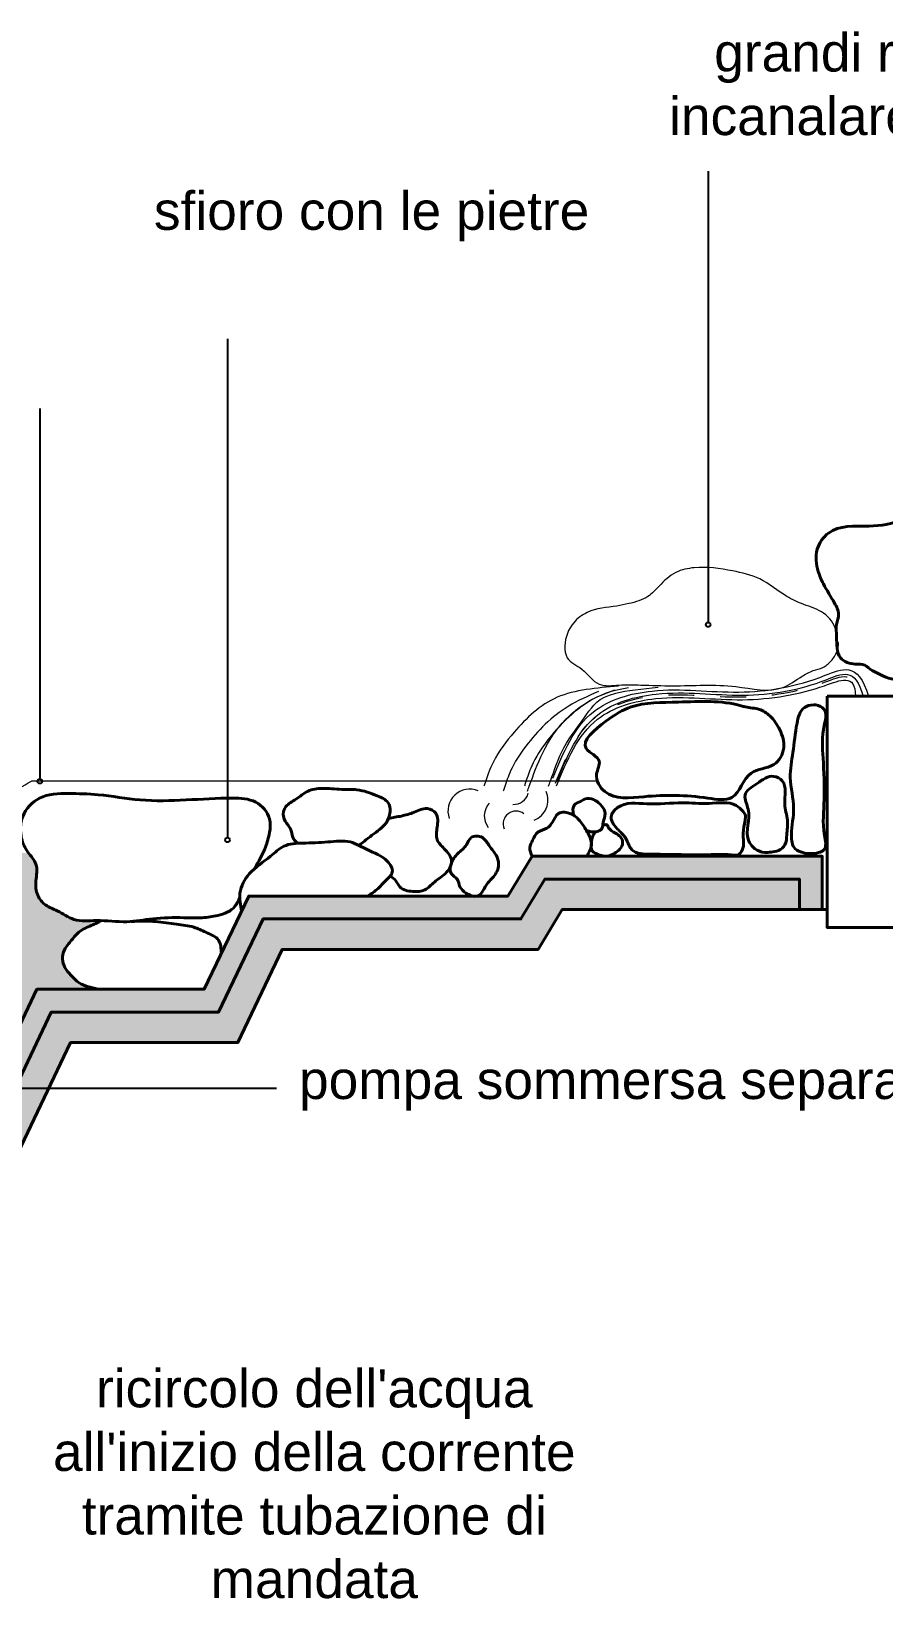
# Model space of a CAD drawing. Header units: millimetres. Extents: x 3441.7 to 3473.1, y 1370.7 to 1404.8.
# Drawn here: x 3464.08 to 3467.37, y 1375.35 to 1381.4 of the extents above; entities that cross this region are included whole.
import ezdxf

# ---------------------------------------------------------------- set-up
doc = ezdxf.new("R2010")
doc.units = ezdxf.units.MM
doc.linetypes.add('TRATTEGGIATA2', pattern=[9.524999999999999, 6.35, -3.175])
doc.layers.add('ACQUA - water hatch', color=7, linetype='Continuous', lineweight=0, true_color=0x0f87ff)
doc.layers.add('TRATTEGGI - hatch', color=7, linetype='Continuous', lineweight=5, true_color=0x8f8f8f)
doc.layers.add('MURATURA_section_wall', color=7, linetype='Continuous', lineweight=40)
doc.layers.add('PROIEZIONI_projections', color=145, linetype='Continuous', lineweight=13)
doc.layers.add('SCRITTE_txt', color=7, linetype='Continuous')
doc.styles.get("Standard").update_dxf_attribs({"font": 'arial.ttf'})

msp = doc.modelspace()

# ---------------------------------------------------------------- hatches: boundary and pattern name
at = {"layer": 'ACQUA - water hatch'}
h = msp.add_hatch(dxfattribs=at)
h.set_pattern_fill('LEGNO6', color=256, scale=0.259, angle=65, style=0, pattern_type=2)
h.set_pattern_definition([(173.4349, (3464.513884925854, 1369.798960925185), (-0.5789254907091911, -0.01581703487360836), [0.098283507, -0.720746236]), (204.3987, (3464.416245812215, 1369.810197805889), (-1.830417354365221, -0.8611113755209729), [0.047757269, -2.340104886]), (201.8476, (3464.482211757814, 1370.025203777948), (-4.928144378325502, -1.988591047344394), [0.1136062059999999, -5.566707201999993]), (174.9831, (3464.376765041229, 1369.982926427496), (-2.206244218994127, 0.1714640880771859), [0.06063034599999995, -2.970886953999996]), (155, (3464.551100689982, 1369.878770388912), (-0.3441918466333335, -0.1252755870516511), [0.05180000000000001, -0.2072]), (183.4429, (3464.504153946614, 1369.90066201487), (3.817745437098474, 0.2201784721872553), [0.1413865459999998, -6.927937645999993]), (149.2894, (3464.363022648784, 1369.892171150791), (2.003145042565715, -1.219857130453502), [0.05205848199999995, -2.550859401999996]), (194.8056, (3464.318265068011, 1369.918757451086), (1.611500914564124, 0.3916450016318331), [0.040457095, -1.982397655])])
edge = h.paths.add_edge_path()
edge.add_line((3464.1035652307, 1377.698994993106), (3464.345257397964, 1377.698994993106))
edge.add_spline(control_points=[(3464.345257397964, 1377.698994993106), (3464.317377498759, 1377.703858751855), (3464.274389046132, 1377.711358257539), (3464.235710555159, 1377.751222721526), (3464.21040855428, 1377.780210307855), (3464.199097453653, 1377.815631343345), (3464.208262400687, 1377.854930356214), (3464.235297084995, 1377.883983510698), (3464.262192857449, 1377.921201315614), (3464.306646277289, 1377.942008586271), (3464.338600471124, 1377.956522417069), (3464.353977397416, 1377.963506730538)], knot_values=[0, 0, 0, 0, 0.08191566672065172, 0.126307047678692, 0.1627722773053574, 0.1969506026130414, 0.2334560919788008, 0.2776395178043135, 0.3145765685383727, 0.3695206494029948, 0.4204862913306993, 0.4204862913306993, 0.4204862913306993, 0.4204862913306993], degree=3, periodic=0)
edge.add_spline(control_points=[(3464.353977397464, 1377.963506730536), (3464.347100202, 1377.963758580453), (3464.310859581677, 1377.964450022314), (3464.248226833743, 1377.956808135651), (3464.190371955797, 1378.001269913339), (3464.135918024385, 1378.019420556029), (3464.1002393854, 1378.061850632844), (3464.097640412462, 1378.119441305411), (3464.110591549459, 1378.180562548958), (3464.081779937976, 1378.210544106813), (3464.070996315384, 1378.225093278114)], knot_values=[1.368453868125464, 1.368453868125464, 1.368453868125464, 1.368453868125464, 1.388880096784077, 1.475583652392303, 1.548059634883341, 1.59769643951358, 1.646565041164673, 1.702418560143508, 1.766745763685874, 1.819496160951266, 1.819496160951266, 1.819496160951266, 1.819496160951266], degree=3, periodic=0)
edge.add_line((3464.070996315387, 1378.225093278111), (3446.141644263038, 1378.225093278111))
edge.add_spline(control_points=[(3446.141644263038, 1378.225093278111), (3446.156350006028, 1378.223193323505), (3446.183760385372, 1378.210715468751), (3446.199149589444, 1378.172030954443), (3446.220473001406, 1378.153547603694), (3446.226391075549, 1378.138562055514), (3446.22717658213, 1378.136061190398)], knot_values=[0.1491572302164628, 0.1491572302164628, 0.1491572302164628, 0.1491572302164628, 0.1917368187797757, 0.2308106926211288, 0.2686815385884932, 0.2760150458687833, 0.2760150458687833, 0.2760150458687833, 0.2760150458687833], degree=3, periodic=0)
edge.add_spline(control_points=[(3446.227176582129, 1378.136061190399), (3446.244198856125, 1378.135879289504), (3446.275936690504, 1378.135540137376), (3446.301174254234, 1378.116539868693), (3446.312875899929, 1378.107730206453)], knot_values=[0, 0, 0, 0, 0.04955111040272361, 0.09238747629656319, 0.09238747629656319, 0.09238747629656319, 0.09238747629656319], degree=3, periodic=0)
edge.add_spline(control_points=[(3446.312875899897, 1378.107730206434), (3446.313961172861, 1378.108408972618), (3446.327787677765, 1378.115968315318), (3446.363658129044, 1378.106673430252), (3446.397005538421, 1378.124717160943), (3446.405452661653, 1378.139862467321), (3446.410677006138, 1378.149229478513), (3446.429104797827, 1378.162161963886), (3446.459821399692, 1378.159272177202), (3446.489415143355, 1378.152799740887), (3446.512804708759, 1378.124571482842), (3446.517732065537, 1378.097007159253), (3446.518218783158, 1378.078854948344), (3446.518249441764, 1378.075107947608)], knot_values=[0.5068518645713459, 0.5068518645713459, 0.5068518645713459, 0.5068518645713459, 0.5107682582860704, 0.5555326009813886, 0.6075576696057663, 0.6075576696057663, 0.6075576696057663, 0.6397339351734801, 0.6660367413092563, 0.6989104473869636, 0.7272924146465912, 0.7698608947436312, 0.7809739838304255, 0.7809739838304255, 0.7809739838304255, 0.7809739838304255], degree=3, periodic=0)
edge.add_spline(control_points=[(3446.518249441764, 1378.075107947607), (3446.525254411664, 1378.085380783685), (3446.538719812417, 1378.10512788562), (3446.573759992732, 1378.124881713001), (3446.608189357994, 1378.120990594736), (3446.640357615666, 1378.125749663883), (3446.657681285251, 1378.11450075302), (3446.666084817979, 1378.107808113692), (3446.66754604509, 1378.106594808273)], knot_values=[0, 0, 0, 0, 0.03706024352659271, 0.07123956822771743, 0.1138993301941513, 0.138949494476922, 0.1658365239030878, 0.1716665219330188, 0.1716665219330188, 0.1716665219330188, 0.1716665219330188], degree=3, periodic=0)
edge.add_spline(control_points=[(3446.66754604509, 1378.106594808273), (3446.678752992734, 1378.107067984336), (3446.702267548879, 1378.108060808204), (3446.740472187407, 1378.113657018859), (3446.766113467549, 1378.104845173745), (3446.779882160983, 1378.100113444546)], knot_values=[0, 0, 0, 0, 0.03373821547138296, 0.07078994094627927, 0.1137589974643866, 0.1137589974643866, 0.1137589974643866, 0.1137589974643866], degree=3, periodic=0)
edge.add_spline(control_points=[(3446.779882160981, 1378.100113444544), (3446.788083319928, 1378.110269505565), (3446.821191997776, 1378.119503248799), (3446.86847671192, 1378.11526494057), (3446.926224990898, 1378.118263654216), (3446.989280894262, 1378.112318223725), (3447.047975345579, 1378.139310792662), (3447.088349984859, 1378.096566139581), (3447.079952895822, 1378.056410791169), (3447.063372664786, 1378.039045316739), (3447.057062765702, 1378.034695574026)], knot_values=[0.1587862444906355, 0.1587862444906355, 0.1587862444906355, 0.1587862444906355, 0.2016189296121274, 0.2422683159465356, 0.3076613880451065, 0.3713104702311976, 0.4353267231023922, 0.4740692455087386, 0.5205193891892171, 0.5432386914124422, 0.5432386914124422, 0.5432386914124422, 0.5432386914124422], degree=3, periodic=0)
edge.add_spline(control_points=[(3447.057062765702, 1378.034695574026), (3447.070640915019, 1378.041428994693), (3447.104150908708, 1378.041153619889), (3447.133813398079, 1378.037399047707), (3447.148747707722, 1378.035930539891), (3447.15603595738, 1378.035213877933), (3447.169193209405, 1378.033055435223), (3447.184024736014, 1378.026077291995), (3447.187787150036, 1378.021084011733)], knot_values=[0.5074613319551999, 0.5074613319555229, 0.5074613319555229, 0.5074613319555229, 0.554659867645506, 0.5996788756030329, 0.5996788756030329, 0.5996788756030329, 0.6216490755785795, 0.6415850695595218, 0.6415850695595218, 0.6415850695595218, 0.6415850695595218], degree=3, periodic=0)
edge.add_spline(control_points=[(3447.187787150036, 1378.021084011733), (3447.191717784796, 1378.036912880284), (3447.199384805331, 1378.067788366721), (3447.246912367873, 1378.077983074424), (3447.264923769724, 1378.117542473465), (3447.308527397086, 1378.127055160897), (3447.348726913248, 1378.108566221975), (3447.357096662158, 1378.060785376991), (3447.400513269878, 1378.064584553553), (3447.416930489735, 1378.040690663004), (3447.41903054407, 1378.030662482202)], knot_values=[0, 0, 0, 0, 0.04514712132145816, 0.08806310618779949, 0.12743175046976, 0.1641532991082638, 0.2097652901506823, 0.2450042607520515, 0.2860507946447122, 0.315938140523901, 0.315938140523901, 0.315938140523901, 0.315938140523901], degree=3, periodic=0)
edge.add_spline(control_points=[(3447.419030544107, 1378.030662482203), (3447.418382612297, 1378.039815757367), (3447.429703928159, 1378.061211555378), (3447.463046107945, 1378.071646221899), (3447.500642301842, 1378.076680304012), (3447.537376875221, 1378.073762432959), (3447.568251012903, 1378.06538196711), (3447.577485973884, 1378.05025743376), (3447.579171396077, 1378.044779015681)], knot_values=[0.08350715880910337, 0.08350715907139207, 0.08350715907139207, 0.08350715907139207, 0.1109207594159517, 0.1459303760757976, 0.1842108513413848, 0.2246323146164233, 0.2574188134069041, 0.2740681419955799, 0.2740681419955799, 0.2740681419955799, 0.2740681419955799], degree=3, periodic=0)
edge.add_spline(control_points=[(3447.579171396077, 1378.044779015681), (3447.589041544373, 1378.05455805282), (3447.610223727186, 1378.075544703293), (3447.656728662207, 1378.07134337561), (3447.698753223924, 1378.073225288779), (3447.737590144263, 1378.070522653064), (3447.765003590252, 1378.051490252862), (3447.776699009897, 1378.027450632441), (3447.778251508744, 1378.006584526679), (3447.781155932872, 1377.995458495886), (3447.782110321565, 1377.990706964785)], knot_values=[0, 0, 0, 0, 0.03982514669739768, 0.0854681725755701, 0.1301231618767528, 0.169230952150118, 0.1987709166433113, 0.2256341021559757, 0.2465099259555184, 0.2607908683478631, 0.2607908683478631, 0.2607908683478631, 0.2607908683478631], degree=3, periodic=0)
edge.add_spline(control_points=[(3447.782110321593, 1377.990706964647), (3447.783412762651, 1378.002951205214), (3447.785536579826, 1378.022917197738), (3447.781840766705, 1378.053614454208), (3447.805108847188, 1378.068857383656), (3447.82610786415, 1378.067606455774), (3447.846897110436, 1378.06630268282), (3447.867659506377, 1378.0679659431), (3447.893138962564, 1378.062351601486), (3447.902965592009, 1378.03769318077), (3447.897436059276, 1378.015464658515), (3447.900534332712, 1378.000804969311), (3447.901687719392, 1377.993371803423)], knot_values=[0, 0, 0, 0, 0.03761493745881858, 0.06133655705487188, 0.08498596857182084, 0.1086812520923128, 0.1242425709498346, 0.1472231143047605, 0.1722301528789656, 0.1952034106379498, 0.2175284670385154, 0.2397514294251932, 0.2397514294251932, 0.2397514294251932, 0.2397514294251932], degree=3, periodic=0)
edge.add_spline(control_points=[(3447.901687719392, 1377.993371803423), (3447.90961910721, 1377.993286711748), (3447.923370267895, 1377.9931391828), (3447.942437899701, 1377.992475884769), (3447.952964346806, 1377.989139649473), (3447.957908503959, 1377.987572656218)], knot_values=[0, 0, 0, 0, 0.02383617874787154, 0.04132632668400096, 0.0568171092793668, 0.0568171092793668, 0.0568171092793668, 0.0568171092793668], degree=3, periodic=0)
edge.add_spline(control_points=[(3447.957908503959, 1377.987572656218), (3447.958660157296, 1377.990347704697), (3447.963663731089, 1378.001041582895), (3447.989793662228, 1378.006956986824), (3448.018489136269, 1378.035549440616), (3448.046572051431, 1378.007517744412), (3448.056905512065, 1377.992823215699), (3448.063122804878, 1377.986521269416), (3448.067016838955, 1377.982574214916), (3448.073907287187, 1377.976219943665), (3448.083532441198, 1377.964850301616), (3448.092764949699, 1377.953956793619), (3448.094542818905, 1377.943724168471), (3448.094449308054, 1377.939142339469)], knot_values=[0.3636793522875038, 0.3636793522875038, 0.3636793522875038, 0.3636793522875038, 0.3719812314553416, 0.3978489951622795, 0.4390112651405782, 0.4695965038655843, 0.4961544275769177, 0.4961544275769177, 0.4961544275769177, 0.5127882685529127, 0.5241537960132843, 0.541057265970631, 0.5544542277596443, 0.5544542277596443, 0.5544542277596443, 0.5544542277596443], degree=3, periodic=0)
edge.add_spline(control_points=[(3448.094449308054, 1377.939142339469), (3448.102205102461, 1377.952679259125), (3448.114771488193, 1377.974612557647), (3448.140320983973, 1377.998987953612), (3448.162472874598, 1378.03317449648), (3448.220245311746, 1378.026629832062), (3448.236530626916, 1377.975901968601), (3448.296420545144, 1377.981520281053), (3448.285920878719, 1377.93533313471), (3448.275888490642, 1377.914113287963), (3448.271455994811, 1377.900360823643), (3448.270482987349, 1377.896608435801)], knot_values=[0, 0, 0, 0, 0.04638252969131886, 0.07515165161547666, 0.1061590853664096, 0.1632181903793007, 0.2011396371541987, 0.2505972333618359, 0.2805989523278319, 0.3137519634740165, 0.3253805548618506, 0.3253805548618506, 0.3253805548618506, 0.3253805548618506], degree=3, periodic=0)
edge.add_spline(control_points=[(3448.270482987349, 1377.896608435802), (3448.307846185764, 1377.90143583645), (3448.376526520063, 1377.910309474263), (3448.469418997723, 1377.906254949317), (3448.545069164358, 1377.909725807108), (3448.586154957852, 1377.875692868545), (3448.61707430319, 1377.855015404285), (3448.647698221587, 1377.835914637364), (3448.654417828559, 1377.803529255428), (3448.66234486454, 1377.769088518851), (3448.633972362472, 1377.757826889959), (3448.618259676314, 1377.754019194368), (3448.610843460024, 1377.752662186414)], knot_values=[0, 0, 0, 0, 0.1123439868804277, 0.2065086208578416, 0.2832618596848941, 0.3263627420925316, 0.3607627176559084, 0.3978757928276654, 0.426211575997982, 0.460557412770207, 0.4846534169453784, 0.5066848953166988, 0.5066848953166988, 0.5066848953166988, 0.5066848953166988], degree=3, periodic=0)
edge.add_spline(control_points=[(3448.610843460022, 1377.752662186414), (3448.622642925574, 1377.74881964112), (3448.649433992877, 1377.740095018031), (3448.678864413811, 1377.703276029131), (3448.663454279257, 1377.666848144633), (3448.647650616721, 1377.640925057561), (3448.621757715704, 1377.621820075144), (3448.60117423934, 1377.618420816847), (3448.590036833034, 1377.617704793338)], knot_values=[0, 0, 0, 0, 0.03746045335460374, 0.0850551681801879, 0.1176862151483392, 0.1474328359292617, 0.1769823427039429, 0.2100069293947573, 0.2100069293947573, 0.2100069293947573, 0.2100069293947573], degree=3, periodic=0)
edge.add_spline(control_points=[(3448.590036833034, 1377.617704793338), (3448.612562092582, 1377.618740791126), (3448.656934142815, 1377.620042524144), (3448.719901422518, 1377.609140870725), (3448.764492736947, 1377.570122685156), (3448.808596488202, 1377.55062714363), (3448.824061736876, 1377.499238413458), (3448.784045672429, 1377.482160090292), (3448.768147623106, 1377.447799211945), (3448.74864582969, 1377.440440253203), (3448.738533209082, 1377.438743288288)], knot_values=[0.4672532768478392, 0.4672532768478392, 0.4672532768478392, 0.4672532768478392, 0.5350515438725579, 0.6016159701975481, 0.6510086351267335, 0.710131317482028, 0.7424513421142702, 0.782565510036672, 0.8181972747220766, 0.84892122235106, 0.84892122235106, 0.84892122235106, 0.84892122235106], degree=3, periodic=0)
edge.add_spline(control_points=[(3448.738533209066, 1377.438743288285), (3448.753706006969, 1377.438691561531), (3448.783043041256, 1377.438591546386), (3448.822801395514, 1377.43427999748), (3448.858432724469, 1377.431606888446), (3448.887584720985, 1377.412861741843), (3448.914410365707, 1377.392961272002), (3448.938652800496, 1377.363751345647), (3448.936200701903, 1377.325642187298), (3448.92081259875, 1377.293713215168), (3448.878816507627, 1377.260271797413), (3448.818140445088, 1377.262079969639), (3448.751064738476, 1377.261625105185), (3448.717577166728, 1377.242200394224), (3448.697333157095, 1377.23692332494), (3448.696269509405, 1377.236661902941)], knot_values=[0.3708013152618231, 0.3708013152618231, 0.3708013152618231, 0.3708013152618231, 0.4162253399863266, 0.4586299530188421, 0.4914384542418569, 0.5212075954054657, 0.5602242005729507, 0.5931242510103215, 0.6290502795884924, 0.6672154220780222, 0.6972498267505045, 0.7844632282044022, 0.8385891740546005, 0.8960336575619856, 0.8992006334897037, 0.8992006334897037, 0.8992006334897037, 0.8992006334897037], degree=3, periodic=0)
edge.add_spline(control_points=[(3448.852812950291, 1377.262857424671), (3448.871698799768, 1377.264558416547), (3448.901974448554, 1377.267285253521), (3448.948392692391, 1377.262118620524), (3448.994959157044, 1377.246662778063), (3449.025998359486, 1377.201449250527), (3449.058011476323, 1377.170468414602), (3449.06399125476, 1377.126332314695), (3449.027083476206, 1377.117321821841), (3449.005118472061, 1377.080986490782), (3448.945611121187, 1377.089224195102), (3448.890374361853, 1377.087284236487), (3448.848455800402, 1377.081905137544), (3448.830209170631, 1377.080126983116)], knot_values=[0.3274637136894326, 0.3274637136894326, 0.3274637136894326, 0.3274637136894326, 0.3840930684749836, 0.4182454631946848, 0.467775544656283, 0.5249727873582547, 0.5758998938217921, 0.6058252565738982, 0.6313329378281531, 0.6738884473272998, 0.7209097186996059, 0.7918059325047464, 0.8461868597876531, 0.8461868597876531, 0.8461868597876531, 0.8461868597876531], degree=3, periodic=0)
edge.add_line((3448.830209170631, 1377.080126983116), (3453.011345002493, 1377.080126983116))
edge.add_line((3453.011345002493, 1377.080126983116), (3457.799639759773, 1375.750417540757))
edge.add_line((3457.799639759773, 1375.750417540757), (3462.689567783074, 1375.750417540757))
edge.add_line((3462.689567783074, 1375.750417540757), (3463.092525804719, 1376.773146109985))
edge.add_line((3463.092525804719, 1376.773146109985), (3462.730453264779, 1376.773146109985))
edge.add_line((3462.730453264779, 1376.773146109985), (3462.730453264779, 1376.949831987735))
edge.add_line((3462.730453264779, 1376.949831987735), (3463.162140552847, 1376.949831987735))
edge.add_line((3463.162140552847, 1376.949831987735), (3463.288957800674, 1377.271700806464))
edge.add_line((3463.288957800675, 1377.271700806464), (3463.899875508842, 1377.271700806464))
edge.add_line((3463.899875508841, 1377.271700806464), (3464.1035652307, 1377.698994993106))
edge = h.paths.add_edge_path(flags=16)
edge.add_spline(control_points=[(3462.89782706401, 1377.580576692983), (3462.89389183754, 1377.576821631417), (3462.887354219198, 1377.570583322251), (3462.875649662323, 1377.566996332882), (3462.866032779395, 1377.569921327862), (3462.860015491875, 1377.579647546167), (3462.861464225629, 1377.590956367541), (3462.868263079056, 1377.600800797782), (3462.876276752222, 1377.61366905705), (3462.889122363545, 1377.628055283658), (3462.905946529274, 1377.643840103226), (3462.929608234581, 1377.656031920143), (3462.960534464226, 1377.659329195573), (3462.994279141119, 1377.656299281397), (3463.025895535714, 1377.637603906342), (3463.044394932964, 1377.605885058373), (3463.05370027978, 1377.569231995828), (3463.05536030791, 1377.536307416412), (3463.05926458309, 1377.50361962705), (3463.084338963612, 1377.486494578382), (3463.111575423903, 1377.483831749063), (3463.136601195167, 1377.495176172304), (3463.156345411564, 1377.517850439405), (3463.171045891853, 1377.550907006675), (3463.19560306219, 1377.583297399195), (3463.231138758273, 1377.610012517529), (3463.259981551826, 1377.60995694709), (3463.274457299554, 1377.609929057154)], knot_values=[0, 0, 0, 0, 0.01615373414405004, 0.02683630774562657, 0.03502938976579986, 0.04436525047109106, 0.05866170896676519, 0.06621016895895837, 0.08021445452158925, 0.1040896883619109, 0.1237988289964891, 0.149225273654481, 0.1822348007197979, 0.2158244841845253, 0.2494053491937225, 0.287832970371005, 0.3226858657292866, 0.3617093084879435, 0.3883940151733511, 0.4161099438405109, 0.444728835489696, 0.4673506327044483, 0.4957494618391347, 0.5328442555544972, 0.5753154891428545, 0.6173434474552906, 0.6596893917425075, 0.6596893917425075, 0.6596893917425075, 0.6596893917425075], degree=3, periodic=0)
edge.add_spline(control_points=[(3463.274457299554, 1377.609929057154), (3463.279006416879, 1377.619379740147), (3463.291203249807, 1377.643980254235), (3463.318865956915, 1377.686473817687), (3463.372079636169, 1377.718189360492), (3463.43715422578, 1377.740810279467), (3463.483456608311, 1377.740377690242), (3463.508506004029, 1377.740143661277)], knot_values=[0, 0, 0, 0, 0.01070229925849452, 0.02798668280829526, 0.05072141161670107, 0.07219028581790868, 0.0974941327659363, 0.0974941327659363, 0.0974941327659363, 0.0974941327659363], degree=3, periodic=0)
edge.add_line((3463.50851429235, 1377.740143628203), (3463.508516917026, 1377.828815926595))
edge.add_arc((3463.780700394637, 1377.82412885312), 0.272223830959346, 87.27142834530918, 179.0134486105032, ccw=False)
edge.add_line((3463.79365949052, 1378.096044053093), (3463.79365949052, 1378.022310322349))
edge.add_arc((3463.780700394637, 1377.82412885312), 0.198604715230096, 86.25875248096652, 179.0134486104525)
edge.add_line((3463.582125119759, 1377.827548373334), (3463.582125119759, 1377.740143661277))
edge.add_spline(control_points=[(3463.582125119759, 1377.740143661277), (3463.59978644343, 1377.734620215616), (3463.631480061882, 1377.724708275684), (3463.664860426269, 1377.689761466649), (3463.670682788054, 1377.662776528729), (3463.673396792703, 1377.65019791379)], knot_values=[0, 0, 0, 0, 0.05492411883637764, 0.09856249161347747, 0.1366645311488791, 0.1366645311488791, 0.1366645311488791, 0.1366645311488791], degree=3, periodic=0)
edge.add_line((3463.673396792703, 1377.65019791379), (3463.702844438994, 1377.65019791379))
edge.add_line((3463.702844438994, 1377.65019791379), (3463.702844438994, 1377.550075916398))
edge.add_line((3463.702844438994, 1377.550075916398), (3463.673396792703, 1377.550075916398))
edge.add_spline(control_points=[(3463.673396792703, 1377.550075916398), (3463.670682788054, 1377.537497301459), (3463.664860426269, 1377.510512363539), (3463.631480061882, 1377.475565554504), (3463.59978644343, 1377.465653614572), (3463.582125119759, 1377.46013016891)], knot_values=[0, 0, 0, 0, 0.03810203953540502, 0.0817404123124996, 0.1366645311488772, 0.1366645311488772, 0.1366645311488772, 0.1366645311488772], degree=3, periodic=0)
edge.add_line((3463.582125119759, 1377.46013016891), (3463.582125119759, 1377.827548373334))
edge.add_arc((3463.780700394637, 1377.82412885312), 0.198604715230096, 86.25875248096702, 179.0134486104833, ccw=False)
edge.add_line((3463.79365949052, 1378.022310322349), (3463.79365949052, 1378.096044053093))
edge.add_arc((3463.780700394637, 1377.82412885312), 0.2722238309593459, 87.27142834530885, 179.013448610483)
edge.add_line((3463.508516917026, 1377.828815926595), (3463.508506004029, 1377.46013016891))
edge.add_spline(control_points=[(3463.508506004029, 1377.46013016891), (3463.483456608311, 1377.459896139945), (3463.43715422578, 1377.459463550721), (3463.372079636169, 1377.482084469696), (3463.318865956915, 1377.513800012501), (3463.294908433558, 1377.550601925449), (3463.285108630179, 1377.569018642892), (3463.283344836456, 1377.572431610964)], knot_values=[0, 0, 0, 0, 0.02530384694802761, 0.04677272114923522, 0.06950744995764103, 0.08679183350744178, 0.09070043215515615, 0.09070043215515615, 0.09070043215515615, 0.09070043215515615], degree=3, periodic=0)
edge.add_spline(control_points=[(3463.283344836456, 1377.572431610964), (3463.21956998816, 1377.57260865547), (3463.223595414124, 1377.557973980054), (3463.170499111269, 1377.472984949428), (3463.130573159479, 1377.44267685004), (3463.067200191858, 1377.452771858468), (3463.044140282807, 1377.46285916847), (3463.015458925948, 1377.512851055476), (3463.018758983834, 1377.52933362873), (3463.016661664904, 1377.555103157083), (3463.015579005782, 1377.565424408461), (3463.006041340026, 1377.605137462869), (3462.995107524336, 1377.619758259821), (3462.946671082404, 1377.621384110923), (3462.93492286594, 1377.619553178047), (3462.921087170171, 1377.606579625814)], knot_values=[0, 0, 0, 0, 0.05445293113054235, 0.05445293113054235, 0.07902339809328639, 0.07902339809328639, 0.09237727076360033, 0.09237727076360033, 0.1057311434339143, 0.1057311434339143, 0.1190850161042282, 0.1190850161042282, 0.1599354960262282, 0.1599354960262282, 0.1862234431995747, 0.1862234431995747, 0.1862234431995747, 0.1862234431995747], degree=3, periodic=0)
edge.add_spline(control_points=[(3462.921087170171, 1377.606579625814), (3462.918576574164, 1377.603946545991), (3462.913534135042, 1377.598658102659), (3462.906044494798, 1377.589754504544), (3462.900712386602, 1377.58379922661), (3462.89782706401, 1377.580576692984)], knot_values=[0, 0, 0, 0, 0.01091173384759727, 0.02191581341891036, 0.03489215238739149, 0.03489215238739149, 0.03489215238739149, 0.03489215238739149], degree=3, periodic=0)
at = {"layer": 'TRATTEGGI - hatch', "true_color": 0x383838}
h = msp.add_hatch(color=250, dxfattribs=at)
edge = h.paths.add_edge_path()
edge.add_line((3466.064744127315, 1378.123884406709), (3467.046866817268, 1378.123884406709))
edge.add_line((3467.046866817268, 1378.123884406709), (3467.046866817268, 1378.006093821542))
edge.add_line((3467.046866817268, 1378.006093821542), (3467.135209756143, 1378.006093821542))
edge.add_line((3467.135209756143, 1378.006093821542), (3467.135209756143, 1378.212227345584))
edge.add_line((3467.135209756143, 1378.212227345584), (3466.301409481793, 1378.212227345584))
edge.add_spline(control_points=[(3466.30140948349, 1378.212227345663), (3466.298776465982, 1378.211991697504), (3466.296158212792, 1378.211976353749), (3466.293579651833, 1378.212227345584)], knot_values=[0.04304791758388658, 0.04304791758388658, 0.04304791758388658, 0.04304791758388658, 0.04576423856258018, 0.04576423856272676, 0.04576423856272676, 0.04576423856272676], degree=3, periodic=0)
edge.add_line((3466.293579651833, 1378.212227345584), (3466.014916731386, 1378.212227345584))
edge.add_line((3466.014916731386, 1378.212227345584), (3465.921896046298, 1378.05834148115))
edge.add_line((3465.921896046298, 1378.05834148115), (3465.803570392113, 1378.05834148115))
edge.add_spline(control_points=[(3465.803570392113, 1378.05834148115), (3465.798326023727, 1378.05671033552), (3465.792270160543, 1378.056913414275), (3465.785991100617, 1378.058341481154)], knot_values=[0.1499420298327981, 0.1499420298327981, 0.1499420298327981, 0.1499420298328275, 0.1563309777329976, 0.1563309777329976, 0.1563309777329976, 0.1563309777329976], degree=3, periodic=0)
edge.add_line((3465.785991100634, 1378.05834148115), (3464.92122497295, 1378.05834148115))
edge.add_line((3464.92122497295, 1378.05834148115), (3464.749062446862, 1377.698994993106))
edge.add_line((3464.749062446862, 1377.698994993106), (3464.1035652307, 1377.698994993106))
edge.add_line((3464.1035652307, 1377.698994993106), (3463.899875508841, 1377.271700806464))
edge.add_line((3463.899875508841, 1377.271700806464), (3463.288957800674, 1377.271700806464))
edge.add_line((3463.288957800675, 1377.271700806464), (3463.162140552847, 1376.949831987735))
edge.add_line((3463.162140552847, 1376.949831987735), (3463.257093320781, 1376.949831987735))
edge.add_line((3463.257093320781, 1376.949831987735), (3463.349103194544, 1377.183357867588))
edge.add_line((3463.349103194545, 1377.183357867588), (3463.955629783654, 1377.183357867588))
edge.add_line((3463.955629783654, 1377.183357867588), (3464.159319505512, 1377.610652054231))
edge.add_line((3464.159319505512, 1377.610652054231), (3464.804696006558, 1377.610652054231))
edge.add_line((3464.804696006557, 1377.610652054231), (3464.976858532645, 1377.969998542275))
edge.add_line((3464.976858532645, 1377.969998542275), (3465.971723442228, 1377.969998542275))
edge.add_line((3465.971723442227, 1377.969998542275), (3466.064744127315, 1378.123884406709))
at = {"layer": 'TRATTEGGI - hatch'}
h = msp.add_hatch(dxfattribs=at)
h.set_pattern_fill('AR-SAND', color=256, scale=0.02944764629169997, style=0)
h.set_pattern_definition([(37.50000000000001, (3421.351549628821, 1277.848387937347), (-0.001855006128338131, 0.0567404248163397), [0, -0.04476042236338396, 0, -0.05006099869588995, 0, -0.04785242522401245]), (7.499999999999999, (3421.351549628821, 1277.848387937347), (0.05211575843201418, 0.08310555911239823), [0, -0.02414706995919397, 0, -0.04034327541962896, 0, -0.01546001430314248]), (327.5, (3421.315329023882, 1277.848387937347), (0.09170414804703406, 0.0001666458069023242), [0, -0.01472382314584998, 0, -0.05300576332505995, 0, -0.06920196878549494]), (317.5, (3421.315329023882, 1277.848387937347), (0.08852335295951391, 0.02584547959505172), [0, -0.007361911572924992, 0, -0.03474822262420597, 0, -0.03975432249379496])])
h.paths.add_polyline_path([(3464.976858532645, 1377.969998542275), (3464.804696006557, 1377.610652054231), (3464.159319505512, 1377.610652054231), (3463.955629783654, 1377.183357867588), (3463.349103194545, 1377.183357867588), (3463.257093320781, 1376.949831987735), (3463.38369701136, 1376.949831987735), (3463.429297053037, 1377.065567282422), (3464.029968816737, 1377.065567282422), (3464.233658538596, 1377.492861469064), (3464.878874086151, 1377.492861469064), (3465.051036612238, 1377.852207957108), (3466.038159970133, 1377.852207957108), (3466.131180655221, 1378.006093821542), (3467.046866817268, 1378.006093821542), (3467.046866817268, 1378.123884406709), (3466.064744127315, 1378.123884406709), (3465.971723442227, 1377.969998542275)])

# ---------------------------------------------------------------- linework, layer by layer
at = {"layer": 'ACQUA - water hatch'}
msp.add_lwpolyline([(3466.267077268028, 1378.501657209452), (3464.082244482347, 1378.501657209452)], dxfattribs=at)
for centre, radius, start, end in [((3465.774328817558, 1378.387023331702), 0.08407538715488602, 67.1934632314224, 199.9363822902424), ((3465.903545222465, 1378.368066006704), 0.07290057205001645, 137.3170793867924, 217.7713363158411), ((3465.943938972998, 1378.470844674054), 0.05878664135984966, 267.5321721405217, 344.4833406139774), ((3465.993544154011, 1378.428630961952), 0.0825975897239506, 291.2244016956969, 23.70521369775787), ((3465.952726085914, 1378.337439633555), 0.04894998228883343, 51.64751548896717, 203.3507848641505)]:
    msp.add_arc(centre, radius, start, end, dxfattribs=at)
for points, knots in [([(3466.095189591697, 1378.513435600748), (3466.135547295996, 1378.611747736773), (3466.208052842341, 1378.788372628074), (3466.513757820519, 1378.874240192913), (3466.808548742585, 1378.827757845919), (3467.094995975113, 1378.876126316027), (3467.272539748137, 1378.96790514826), (3467.314095204483, 1378.829464857007)], [0, 0, 0, 0, 0.3009043222216121, 0.5405964650332498, 0.8754797472752556, 1.203015264408283, 1.383855371098324, 1.383855371098324, 1.383855371098324, 1.383855371098324]), ([(3466.109923207554, 1378.483989592169), (3466.150280911853, 1378.582301728194), (3466.222786458199, 1378.758926619495), (3466.528491436377, 1378.844794184334), (3466.823282358443, 1378.79831183734), (3467.119659248786, 1378.84835699447), (3467.261305325532, 1378.920264767455), (3467.263831643857, 1378.829464857007)], [0, 0, 0, 0, 0.3009043222216121, 0.5405964650332498, 0.8754797472752556, 1.203015264408283, 1.41308683656896, 1.41308683656896, 1.41308683656896, 1.41308683656896]), ([(3466.111396611414, 1378.501657209452), (3466.151754315713, 1378.599969345477), (3466.224259862059, 1378.776594236778), (3466.529964840237, 1378.862461801617), (3466.824755762303, 1378.815979454623), (3467.114368117686, 1378.864882376221), (3467.263708632191, 1378.945849651981), (3467.292551745956, 1378.829464857007)], [0, 0, 0, 0, 0.3009043222216121, 0.5405964650332498, 0.8754797472752556, 1.203015264408283, 1.393173031503081, 1.393173031503081, 1.393173031503081, 1.393173031503081]), ([(3466.348042519314, 1378.868242957734), (3466.264252135601, 1378.861626517394), (3466.097988847969, 1378.848497670447), (3465.959708330166, 1378.711991245456), (3465.866288084511, 1378.593226274089), (3465.840754934386, 1378.516525381638), (3465.829799123968, 1378.484192412523), (3465.829062439827, 1378.482018298089)], [0, 0, 0, 0, 0.2175581860632207, 0.4316955915796983, 0.57090184578488, 0.6658484098220577, 0.672692989882471, 0.672692989882471, 0.672692989882471, 0.672692989882471]), ([(3466.271522848155, 1378.848050972734), (3466.231486150305, 1378.830530945777), (3466.122712364449, 1378.782931624086), (3466.00919749788, 1378.670023212034), (3465.934592953769, 1378.556276962473), (3465.915637988272, 1378.498840326455), (3465.90850041075, 1378.477154031879), (3465.906921552131, 1378.472356943092), (3465.905343510171, 1378.467559477654), (3465.903766264457, 1378.46276164498)], [0, 0, 0, 0, 0.04431733107325578, 0.1204036331358137, 0.1586442710491381, 0.1818279634838742, 0.1818279634838742, 0.1818279634838742, 0.186956282230767, 0.186956282230767, 0.186956282230767, 0.186956282230767]), ([(3466.387479041666, 1378.86271840661), (3466.313015436665, 1378.849787598886), (3466.204241650809, 1378.802188277195), (3466.09072678424, 1378.689279865143), (3466.01612224013, 1378.575533615581), (3465.997167274633, 1378.518096979564), (3465.99002969711, 1378.496410684988), (3465.988450838492, 1378.491613596201), (3465.986872796531, 1378.486816130763), (3465.985295550817, 1378.482018298089)], [0, 0, 0, 0, 0.04431733107325578, 0.1204036331358137, 0.1586442710491381, 0.1818279634838742, 0.1818279634838742, 0.1818279634838742, 0.186956282230767, 0.186956282230767, 0.186956282230767, 0.186956282230767]), ([(3465.996967246463, 1378.46276164498), (3465.999347720533, 1378.469307948673), (3466.001728194603, 1378.475854252365), (3466.004108668673, 1378.482400556058), (3466.004108668707, 1378.482400556153), (3466.004108668742, 1378.482400556248), (3466.004108668777, 1378.482400556343), (3466.020058489561, 1378.526075077582), (3466.053751189907, 1378.618333954763), (3466.133872390119, 1378.741830562629), (3466.238107305421, 1378.818606709721), (3466.308271871749, 1378.844626905606), (3466.334727351469, 1378.8544377945)], [-0.02086833133620559, -0.02086833133620559, -0.02086833133620559, -0.02086833133620559, -3.029758636826701e-10, -3.029758636826701e-10, -3.029758636826701e-10, 1e-08, 2e-08, 3e-08, 0.1393773207470318, 0.2944232644596515, 0.4340640543626073, 0.5185834157151085, 0.5185834157151085, 0.5185834157151085, 0.5185834157151085]), ([(3466.078496532823, 1378.482018298089), (3466.080888113911, 1378.488563876582), (3466.099252805865, 1378.538826664361), (3466.131520462728, 1378.637973702118), (3466.229881540675, 1378.759544563264), (3466.279731954899, 1378.84212710743), (3466.440948207291, 1378.858417607032), (3466.501734634386, 1378.864559923651)], [-0.02086833133620559, -0.02086833133620559, -0.02086833133620559, -0.02086833133620559, -3.029758636826701e-10, 0.1393773207470318, 0.2944232644596515, 0.4340640543626073, 0.5185834157151085, 0.5185834157151085, 0.5185834157151085, 0.5185834157151085])]:
    msp.add_open_spline(points, degree=3, knots=knots, dxfattribs=at)
at = {"layer": 'ACQUA - water hatch', "linetype": 'TRATTEGGIATA2', "ltscale": 0.003}
msp.add_open_spline([(3466.105380400205, 1378.494581667617), (3466.145738104504, 1378.592893803642), (3466.218243650849, 1378.769518694943), (3466.523948629027, 1378.855386259782), (3466.818739551093, 1378.808903912788), (3467.112010895464, 1378.858424678371), (3467.2638955325, 1378.936029704259), (3467.27565753497, 1378.829464857007)], degree=3, knots=[0, 0, 0, 0, 0.3009043222216121, 0.5405964650332498, 0.8754797472752556, 1.203015264408283, 1.403944561823949, 1.403944561823949, 1.403944561823949, 1.403944561823949], dxfattribs=at)
at = {"layer": 'ACQUA - water hatch'}
msp.add_spline([(3463.831785603963, 1378.225093278111), (3463.866676936032, 1378.298078760099), (3463.918347967007, 1378.370351945509), (3463.989655005408, 1378.443657361842), (3464.082244482347, 1378.501657209452)], degree=3, dxfattribs=at)
at = {"layer": 'MURATURA_section_wall'}
msp.add_lwpolyline([(3467.154044168876, 1378.829464857007), (3467.430153365881, 1378.829464857007), (3467.430153365881, 1377.93714779143), (3467.154044168876, 1377.93714779143)], close=True, dxfattribs=at)
for points in [[(3463.162140552847, 1376.949831987735), (3463.288957800675, 1377.271700806464), (3463.899875508841, 1377.271700806464), (3464.1035652307, 1377.698994993106), (3464.749062446862, 1377.698994993106), (3464.92122497295, 1378.05834148115), (3465.921896046298, 1378.05834148115), (3466.014916731386, 1378.212227345584), (3467.135209756143, 1378.212227345584), (3467.135209756143, 1378.006093821542)], [(3463.257093320781, 1376.949831987735), (3463.349103194545, 1377.183357867588), (3463.955629783654, 1377.183357867588), (3464.159319505512, 1377.610652054231), (3464.804696006557, 1377.610652054231), (3464.976858532645, 1377.969998542275), (3465.971723442227, 1377.969998542275), (3466.064744127315, 1378.123884406709), (3467.046866817268, 1378.123884406709), (3467.046866817268, 1378.006093821542)], [(3463.38369701136, 1376.949831987735), (3463.429297053037, 1377.065567282422), (3464.029968816737, 1377.065567282422), (3464.233658538596, 1377.492861469064), (3464.878874086151, 1377.492861469064), (3465.051036612238, 1377.852207957108), (3466.038159970133, 1377.852207957108), (3466.131180655221, 1378.006093821542), (3467.154044168876, 1378.006093821542)]]:
    msp.add_lwpolyline(points, dxfattribs=at)
for points, start_tangent, end_tangent in [([(3467.327419897435, 1378.929600929373), (3467.413580452886, 1378.894796324038), (3467.480159347393, 1378.888163450059), (3467.52715569003, 1378.849035858444), (3467.601566714359, 1378.868599928781), (3467.754306164317, 1378.89990178245), (3467.852215359965, 1378.931203636118), (3467.977540128231, 1378.950767157396), (3468.098948386123, 1378.993807892514), (3468.173359410452, 1379.040760673017), (3468.228188773837, 1379.107277523857), (3468.236021794585, 1379.185532158028), (3468.149861239134, 1379.342042524489), (3468.044119022738, 1379.439861228997), (3467.993205278801, 1379.490727153003), (3467.914877744098, 1379.506378079837), (3467.832633699021, 1379.537679933506), (3467.789553866758, 1379.600284189902), (3467.734724503373, 1379.666800491683), (3467.632897906426, 1379.666800491683), (3467.554570371722, 1379.627673449127), (3467.440995134578, 1379.514203268725), (3467.315671257238, 1379.4868140095), (3467.159015296906, 1379.459424750276), (3467.115935464643, 1379.396821042938), (3467.119851975017, 1379.31074067082), (3467.139433635961, 1379.263787341259), (3467.182513468224, 1379.189445301531), (3467.19817950972, 1379.146405115472), (3467.190346488972, 1379.107277523857), (3467.190346488972, 1379.060324194295), (3467.206011639543, 1378.977399306621), (3467.262716402003, 1378.953732150722), (3467.299359294445, 1378.949555561675), (3467.327419897435, 1378.929600929373)], (0.9023906970509471, -0.4309188205171664), (0.9023906970509471, -0.4309188205171664)), ([(3466.82231285495, 1378.792914102539), (3466.579645927158, 1378.807178450498), (3466.39693200466, 1378.788635296046), (3466.299865233408, 1378.733004726046), (3466.224210249961, 1378.627449214585), (3466.274171088083, 1378.578950541961), (3466.264178920463, 1378.529026153759), (3466.295582875854, 1378.461983773385), (3466.446892842745, 1378.44201435005), (3466.693842128338, 1378.436308168244), (3466.786626542003, 1378.439161259148), (3466.860854072931, 1378.533304960242), (3466.947928676522, 1378.566113016015), (3466.986470949535, 1378.630302305487), (3466.970768971838, 1378.700196670271), (3466.932226698825, 1378.754400971452), (3466.892258028322, 1378.778650307764), (3466.838014832644, 1378.788635296055), (3466.822312854951, 1378.792914102539)], (-0.9609500042539536, 0.2694416329499514), (-0.9609500041781076, 0.2694416329575828)), ([(3465.703694398123, 1378.184472943632), (3465.728472463894, 1378.222711078157), (3465.762035425407, 1378.256243209489), (3465.779547465424, 1378.283943236108), (3465.823324892687, 1378.283943236108), (3465.851051398454, 1378.250411104776), (3465.875859230885, 1378.216878973444), (3465.886073696635, 1378.180431338815), (3465.865643874208, 1378.132320043819), (3465.843754715114, 1378.108993272145), (3465.803570392113, 1378.05834148115), (3465.75973594559, 1378.069988669746), (3465.736740256495, 1378.094398185771), (3465.725961834632, 1378.12311561872), (3465.70368512276, 1378.144653556167), (3465.700495900344, 1378.174102427976), (3465.703694398123, 1378.184472943632)], (0.2977762967773536, 0.9546356776684839), (0.2977762967773536, 0.9546356776684839))]:
    msp.add_spline(points, degree=3, dxfattribs=dict(at, start_tangent=start_tangent, end_tangent=end_tangent))
for points, knots in [([(3467.135344857399, 1378.785887875184), (3467.116943226809, 1378.800684083568), (3467.054468801265, 1378.797909735802), (3467.031720970197, 1378.707227081072), (3467.024831418004, 1378.618862741092), (3467.00328295751, 1378.508471691565), (3467.034547493716, 1378.401382714188), (3467.012280937324, 1378.314224814194), (3467.018865664426, 1378.240144043715), (3467.070001119329, 1378.22151537032), (3467.10794924312, 1378.220114435107), (3467.155423888199, 1378.239076334503), (3467.133205340065, 1378.327816792495), (3467.147035101752, 1378.434557362198), (3467.139227302993, 1378.581567039087), (3467.131393841892, 1378.691054449301), (3467.155801773965, 1378.762555000138), (3467.13980611064, 1378.782300713041), (3467.135344857399, 1378.785887875184)], [0, 0, 0, 0, 0.06893656690454009, 0.1357055906091042, 0.2501759139457368, 0.3468531451390647, 0.4666679190672056, 0.5689251588093773, 0.625318960018981, 0.6587184182552696, 0.7190375186295418, 0.7415141539833774, 0.79755749064969, 0.9367721636761174, 1.096128830006575, 1.222493490976788, 1.278474822656329, 1.295187661284763, 1.295187661284763, 1.295187661284763, 1.295187661284763]), ([(3466.998298865409, 1378.294366204278), (3466.999702589629, 1378.313855820697), (3467.005173614206, 1378.353959432065), (3466.981227724054, 1378.41979325159), (3467.00385602237, 1378.495559101724), (3466.935595263591, 1378.531521676041), (3466.887544805834, 1378.493258915131), (3466.821299411221, 1378.454960299895), (3466.867947501085, 1378.371481838657), (3466.829739542035, 1378.296489428646), (3466.872100599629, 1378.238362742822), (3466.907146158896, 1378.224578383799), (3466.938850650886, 1378.228045589226), (3466.968424789586, 1378.231352099957), (3466.996593316371, 1378.256049155513), (3466.997334846138, 1378.280981548263), (3466.998298865409, 1378.294366204278)], [0, 0, 0, 0, 0.0569641286245986, 0.1204083705464178, 0.2097280423630283, 0.2471818450016419, 0.3165803710208445, 0.3814145071236592, 0.437350195424338, 0.556083668408152, 0.5977691477444117, 0.6371478909872376, 0.6629613502493564, 0.692858873216376, 0.7253068326101543, 0.7644274212603744, 0.7644274212603744, 0.7644274212603744, 0.7644274212603744]), ([(3466.829942815493, 1378.384937594348), (3466.822489885011, 1378.394527402886), (3466.785856788402, 1378.426446195817), (3466.697144934154, 1378.411465106428), (3466.584077033425, 1378.422487387015), (3466.468594951094, 1378.407504720306), (3466.361275795472, 1378.426075599295), (3466.307370862518, 1378.359438990034), (3466.345341715024, 1378.314126838191), (3466.381456247853, 1378.282612356563), (3466.396162794411, 1378.220225030155), (3466.49907995103, 1378.220064300343), (3466.590582519751, 1378.218185835156), (3466.696037596939, 1378.216860865751), (3466.761439855247, 1378.221590100767), (3466.811918981114, 1378.212770242478), (3466.83747914381, 1378.248459718831), (3466.825037174522, 1378.296500505469), (3466.835780595028, 1378.339448096085), (3466.840604804584, 1378.369203885018), (3466.83368614366, 1378.380120992275), (3466.829942815494, 1378.384937594348)], [0, 0, 0, 0, 0.03531015289492483, 0.1408031593540943, 0.2432186322474538, 0.3807213158425601, 0.4951441667843582, 0.5375985379069228, 0.5974217011256556, 0.6392342030124413, 0.6870706375163789, 0.765827711327046, 0.8959140948133069, 0.9853973267123735, 1.073962205656668, 1.101653037143622, 1.124558647746589, 1.190113242167572, 1.239525193450057, 1.258905831390148, 1.276640800231744, 1.276640800231744, 1.276640800231744, 1.276640800231744])]:
    msp.add_open_spline(points, degree=3, knots=knots, dxfattribs=at)
for points in [[(3465.347291277502, 1378.253700510598), (3465.403970513589, 1378.298533380952), (3465.457389541232, 1378.350234972758), (3465.459058245493, 1378.41861423173), (3465.417324602305, 1378.445299048256), (3465.338866101491, 1378.468648331349), (3465.280439179214, 1378.470315823536), (3465.20364938266, 1378.473651356969), (3465.150230355017, 1378.463644756669), (3465.103488817196, 1378.431956914523), (3465.065093473456, 1378.403604056751), (3465.055077684187, 1378.365245147737), (3465.073440558464, 1378.331889264344), (3465.08679464718, 1378.306871940006), (3465.092280078111, 1378.282817665155), (3465.112114725887, 1378.262070643431)], [(3464.944215187647, 1378.164567845528), (3464.985991724122, 1378.24775860074), (3465.001533035988, 1378.30321355988), (3465.001533035988, 1378.356449771594), (3464.948247647234, 1378.420776975137), (3464.859437478077, 1378.436304363695), (3464.501978395889, 1378.429649768599), (3464.339900260366, 1378.449613553889), (3464.224446951369, 1378.45404995062), (3464.113434908116, 1378.436304363695), (3464.049047691389, 1378.365322565056), (3464.04460731657, 1378.281031576224), (3464.069030269, 1378.227795364509), (3464.10011378366, 1378.181213198832), (3464.10011378366, 1378.11688599529), (3464.106774345888, 1378.061431036151), (3464.137857860547, 1378.023722212995), (3464.182262499663, 1378.00154022934), (3464.24664971639, 1377.968267802915), (3464.333239698138, 1377.963831406184), (3464.450912303619, 1377.959395009453), (3464.550823409824, 1377.970486001281), (3464.670716202715, 1377.974921848953), (3464.741764872596, 1377.974921848953), (3464.801710823579, 1377.983794642415), (3464.838726123058, 1377.996077092276), (3464.868246062715, 1378.019015679236), (3464.886715120781, 1378.052875604003)], [(3466.174823361701, 1378.370699837204), (3466.17858249691, 1378.410948819012), (3466.201543439895, 1378.423693027493), (3466.22833180066, 1378.435163419091), (3466.258947579208, 1378.427516674378), (3466.283184328119, 1378.407125172126), (3466.297216411466, 1378.376538742337), (3466.289562466829, 1378.343403031603), (3466.283184328119, 1378.31663969964), (3466.266643397363, 1378.307737806051), (3466.248426634938, 1378.305855082735), (3466.22368216741, 1378.312619548336)], [(3465.460973955594, 1378.358219213401), (3465.510583164615, 1378.367415028911), (3465.560022426143, 1378.381713074366), (3465.610762439524, 1378.39601111982), (3465.643288363258, 1378.377813657338), (3465.648492261597, 1378.324520892546), (3465.648492261597, 1378.276427167438), (3465.675813396067, 1378.241331865129), (3465.704436173316, 1378.193238689081), (3465.684921331816, 1378.150344003657), (3465.638083573994, 1378.112649456035), (3465.601655394701, 1378.082753193411), (3465.554817636879, 1378.07625453107), (3465.504077623498, 1378.094451993553), (3465.489766680336, 1378.116548873063), (3465.467165958748, 1378.135486525096)], [(3466.226776243992, 1378.212227345584), (3466.244115444379, 1378.262626569439), (3466.228220434919, 1378.304491220176), (3466.199321470633, 1378.349243372201), (3466.166087260787, 1378.3752281385), (3466.116958932408, 1378.376672163674), (3466.093839404608, 1378.343468918684), (3466.072165849588, 1378.320371104614), (3466.037486557888, 1378.304491220176), (3466.017257193796, 1378.274175476474), (3466.00649926323, 1378.244702538339), (3466.014916731386, 1378.212227345584)], [(3466.258201458466, 1378.306078856237), (3466.249502873458, 1378.289604583471), (3466.244035937391, 1378.263877778965), (3466.247525017901, 1378.233292543231), (3466.273108846814, 1378.218099531604), (3466.293579651833, 1378.212227345584), (3466.327928410013, 1378.220525823331), (3466.348399215033, 1378.234044754063), (3466.363665230788, 1378.257615856992), (3466.362277168194, 1378.276334376467), (3466.351174449294, 1378.291239681178), (3466.339377699098, 1378.300251935626), (3466.320477596488, 1378.311172719164), (3466.310369150923, 1378.322189038967), (3466.303581088432, 1378.333011016919), (3466.288051639386, 1378.331142531952)], [(3464.893790898963, 1378.001079669513), (3464.887593410141, 1378.069474201462), (3464.923313303322, 1378.14382173178), (3465.005170686547, 1378.212220756876), (3465.057262234559, 1378.25088164834), (3465.128702020923, 1378.262777011605), (3465.226931058978, 1378.267238115991), (3465.313253762948, 1378.267238115991), (3465.378740382269, 1378.237498884241), (3465.456133335675, 1378.192890585674), (3465.475481574027, 1378.151256539717), (3465.448691431409, 1378.117056752639), (3465.420413442494, 1378.087317520889), (3465.380229119492, 1378.05834148115)], [(3464.353977397416, 1377.963506730538), (3464.307613995707, 1377.942342334988), (3464.260319192884, 1377.914377112871), (3464.236188464158, 1377.886411890754), (3464.210127989874, 1377.850732389667), (3464.202406334867, 1377.815052888581), (3464.212058626357, 1377.782265830313), (3464.234257827674, 1377.75333646059), (3464.267075084187, 1377.72344294326), (3464.345257397964, 1377.698994993106)], [(3464.815912386569, 1377.838527628956), (3464.804813918581, 1377.888101345301), (3464.755761318906, 1377.918730601693), (3464.709161438306, 1377.938333655219), (3464.642941586947, 1377.949359858085), (3464.562276262613, 1377.959666793659), (3464.468015937305, 1377.960359822341)]]:
    msp.add_spline(points, degree=3, dxfattribs=at)
at = {"layer": 'PROIEZIONI_projections'}
msp.add_open_spline([(3467.187948370213, 1379.082587257686), (3467.182113832131, 1379.109503443733), (3467.144176992663, 1379.159203956103), (3467.066487982682, 1379.180694509429), (3466.981394654837, 1379.220123765814), (3466.902878509289, 1379.289316705057), (3466.776029265277, 1379.317384681678), (3466.666673436413, 1379.334175043834), (3466.56378724938, 1379.312174101313), (3466.510475351765, 1379.261485364914), (3466.460573009454, 1379.205805987543), (3466.398432904458, 1379.18889213669), (3466.319972545622, 1379.172631003383), (3466.240493390696, 1379.168491381342), (3466.163426774046, 1379.11025881592), (3466.136992259812, 1379.042005010951), (3466.146309857349, 1378.965034931173), (3466.217919791196, 1378.938002748052), (3466.263529062621, 1378.862040137653), (3466.355193568043, 1378.875870432008), (3466.447173342228, 1378.87267936725), (3466.598973151859, 1378.866705390476), (3466.777052573379, 1378.881686276387), (3466.958919350074, 1378.835277657387), (3467.046063210228, 1378.901805975117), (3467.096600104654, 1378.929565095857), (3467.139493525237, 1378.937879126236), (3467.17145563789, 1378.965635999219), (3467.193570832619, 1378.998896108939), (3467.198581294571, 1379.025251021123), (3467.198013097041, 1379.036686157427)], degree=3, knots=[0, 0, 0, 0, 0.02805789055456267, 0.05664447529695066, 0.08098806062270515, 0.1233679039370996, 0.1604634918840543, 0.2108832157133136, 0.23576346942813, 0.2640355524440376, 0.28402599009864, 0.3108540776881624, 0.32686628155742, 0.36649066085696, 0.3888852341947292, 0.4213260664088503, 0.4373245089182392, 0.4611863756905999, 0.4916034531244889, 0.5177939410778987, 0.5460571568887513, 0.5879416349854863, 0.6706445812290994, 0.7324139076869632, 0.7614918123891766, 0.7778736493369391, 0.791113296008791, 0.8050141992615748, 0.8195934478108952, 0.8313058660044451, 0.8313058660044451, 0.8313058660044451, 0.8313058660048503], dxfattribs=at)
at = {"layer": 'SCRITTE_txt'}
for p, q in [((3466.694747559988, 1380.856888648988), (3466.694747559988, 1379.114905535119)), ((3464.839504792318, 1380.209637946353), (3464.839504792318, 1378.284028274809)), ((3464.11475526034, 1379.940321920045), (3464.11475526034, 1378.510319647873)), ((3465.028470181384, 1377.315810801264), (3463.605828953234, 1377.315810801264))]:
    msp.add_line(p, q, dxfattribs=at)
for centre in [(3466.694747559988, 1379.106071241231), (3464.11475526034, 1378.501485353985), (3464.839504792318, 1378.275193980921)]:
    msp.add_circle(centre, 0.00883429388750999, dxfattribs=at)

# ---------------------------------------------------------------- texts
at = {"layer": 'SCRITTE_txt', "char_height": 0.1472382314584998, "attachment_point": 2}
for s, insert, width in [("grandi rocce di contorno per incanalare l'acqua della cascata", (3467.998417891778, 1381.388407231897), 2.98067315935911), ('sfioro con le pietre', (3465.395592593818, 1380.777297699214), 1.65786080137338), ('{\\fArial|b0|i0|c0|p34;pompa sommersa separata}', (3466.367106705853, 1377.422262388064), 5.492643867386203), ("ricircolo dell'acqua all'inizio della corrente tramite tubazione di mandata", (3465.174421638716, 1376.232019822815), 2.194099264465833)]:
    msp.add_mtext(s, dxfattribs=dict(at, insert=insert, width=width))

doc.saveas('drawing.dxf')
